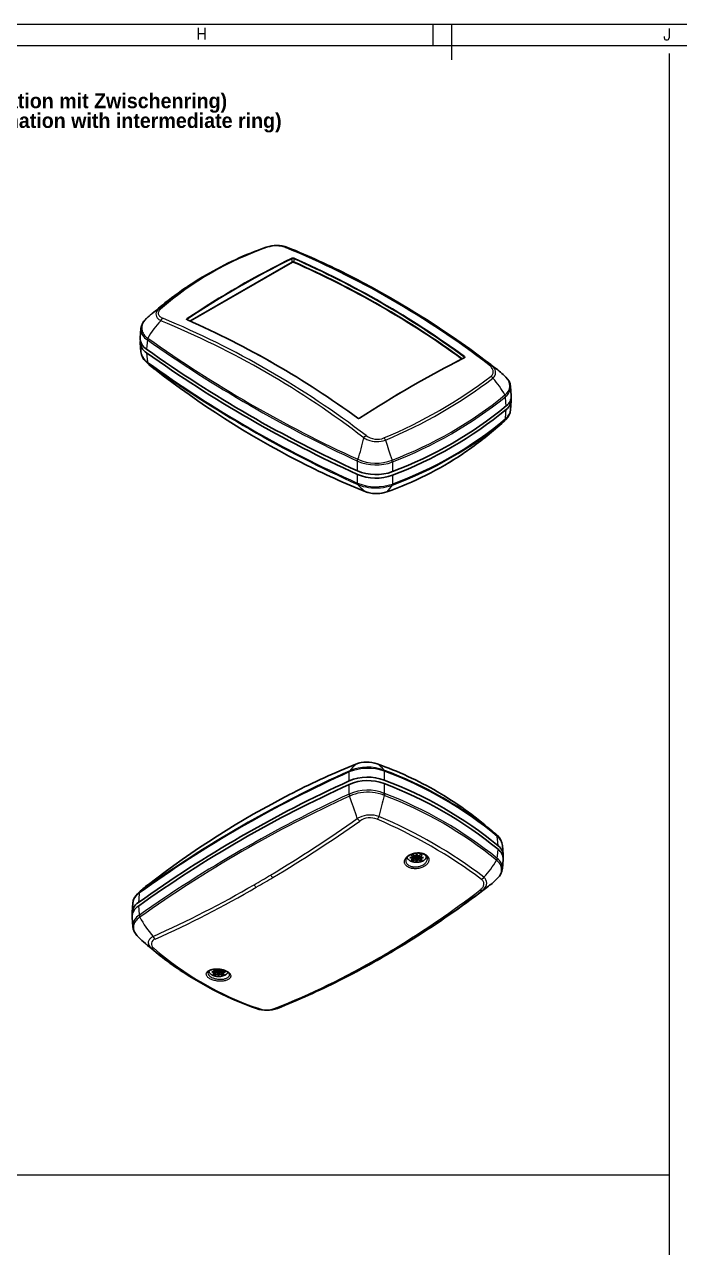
# Model space of a CAD drawing. Header units: millimetres. Extents: x 0 to 1188, y 0 to 841.
# Drawn here: x 717.2 to 857.6, y 578.4 to 840.6 of the extents above; entities that cross this region are included whole.
import ezdxf

# ---------------------------------------------------------------- set-up
doc = ezdxf.new("R2010")
doc.units = ezdxf.units.MM
doc.linetypes.add('SLD-Durchgehend', pattern=[0])
doc.styles.add('SLDTEXTSTYLE0', font='arialbd.ttf', dxfattribs={"width": 0.948})
doc.styles.add('SLDTEXTSTYLE2', font='simplex_.ttf', dxfattribs={"width": 0.95})

# ---------------------------------------------------------------- blocks, each defined once
blk = doc.blocks.new('SW_NOTE_16')
at = {"color": 0, "char_height": 3.175, "attachment_point": 1, "style": 'SLDTEXTSTYLE0'}
for s, insert in [('Unter- und Oberteil (nur in Kombination mit Zwischenring)', (0, 4.09)), ('bottom and top part (only in kombination with intermediate ring)', (0, -0.14))]:
    blk.add_mtext(s, dxfattribs=dict(at, insert=insert))

msp = doc.modelspace()

# ---------------------------------------------------------------- linework, layer by layer
at = {"color": 7, "linetype": 'SLD-Durchgehend', "lineweight": 0}
for p, q in [((1188.499, 840.6), (0.399, 840.6)), ((804.799, 836), (804.799, 840.6)), ((808.799, 833), (808.799, 840.6)), ((1183.799, 836), (24.799, 836)), ((752.682, 777.043), (774.602, 789.697)), ((774.681, 789.581), (752.842, 776.974)), ((752.175, 777.424), (752.201, 777.252)), ((743.575, 768.252), (743.605, 768.23)), ((811.369, 769.103), (811.41, 769.315)), ((820.25, 756.025), (820.298, 756.067)), ((788.544, 742.288), (788.583, 742.271)), ((796.082, 742.088), (796.153, 742.114)), ((794.926, 740.437), (794.861, 740.42)), ((788.192, 682.016), (788.269, 682.038)), ((792.813, 682.086), (792.775, 682.093)), ((786.794, 675.613), (786.832, 675.631)), ((794.332, 675.778), (794.402, 675.749)), ((818.441, 666.812), (817.898, 667.313)), ((818.499, 661.838), (818.547, 661.799)), ((741.825, 649.648), (741.854, 649.669))]:
    msp.add_line(p, q, dxfattribs=at)
for p, q in [((855.371, 834.346), (855.371, 4.785)), ((27.799, 594), (855.371, 594))]:
    msp.add_line(p, q)
at = {"color": 7, "linetype": 'SLD-Durchgehend', "lineweight": 30}
for p, q in [((743.936, 778.076), (743.952, 778.09)), ((742.198, 775.394), (742.041, 773.421)), ((742.041, 772.335), (742.195, 770.407)), ((745.143, 766.681), (745.151, 766.674)), ((818.045, 767.015), (818.099, 766.975)), ((820.378, 765.012), (820.375, 765.015)), ((821.547, 761.037), (821.39, 763)), ((821.393, 758.014), (821.547, 759.95)), ((820.43, 756.004), (820.427, 756.001)), ((819.075, 754.709), (819.103, 754.734)), ((817.898, 667.313), (817.882, 667.328)), ((819.796, 662.655), (819.639, 664.628)), ((800.408, 661.661), (800.408, 661.347)), ((800.687, 662.495), (800.668, 662.042)), ((800.697, 662.487), (800.668, 661.77)), ((800.927, 662.313), (800.684, 662.173)), ((801.028, 662.264), (801.021, 661.566)), ((801.256, 661.882), (801.052, 662.323)), ((801.461, 662.323), (801.256, 661.882)), ((801.256, 661.882), (801.256, 661.194)), ((801.485, 662.264), (801.492, 661.566)), ((801.828, 662.173), (801.586, 662.313)), ((801.816, 662.487), (801.845, 661.77)), ((801.826, 662.495), (801.845, 662.042)), ((802.105, 661.661), (802.105, 661.347)), ((803.317, 662.129), (803.34, 662.34)), ((819.642, 659.643), (819.796, 661.569)), ((743.792, 656.249), (743.742, 656.212)), ((818.615, 657.584), (818.618, 657.587)), ((741.459, 654.246), (741.463, 654.25)), ((740.447, 652.234), (740.29, 650.271)), ((740.29, 649.184), (740.444, 647.246)), ((741.357, 645.289), (741.406, 645.237)), ((742.756, 643.95), (742.729, 643.974)), ((756.525, 637.314), (756.525, 637.312)), ((756.764, 637.686), (756.769, 637.637)), ((757.633, 638.036), (757.652, 638.046)), ((757.982, 637.169), (757.982, 636.855)), ((758.26, 638.003), (758.241, 637.55)), ((758.271, 637.995), (758.241, 637.278)), ((758.5, 637.82), (758.258, 637.681)), ((758.602, 637.772), (758.594, 637.074)), ((758.83, 637.39), (758.625, 637.831)), ((759.035, 637.831), (758.83, 637.39)), ((758.83, 637.39), (758.83, 636.702)), ((759.058, 637.772), (759.066, 637.074)), ((759.402, 637.681), (759.16, 637.82)), ((759.389, 637.995), (759.419, 637.278)), ((759.4, 638.003), (759.419, 637.55)), ((759.679, 637.169), (759.679, 636.855))]:
    msp.add_line(p, q, dxfattribs=at)
at = {"color": 7, "linetype": 'SLD-Durchgehend', "lineweight": 0, "flags": 128}
for points in [[(769.327, 792.825), (769.164, 792.881), (769.059, 792.86)], [(773.154, 792.787), (773.414, 792.847), (773.575, 792.801)], [(774.602, 789.697), (774.591, 790.04), (774.581, 790.359)], [(774.935, 790.372), (774.946, 790.013), (774.955, 789.716)], [(746.394, 779.584), (746.266, 779.459), (746.156, 779.33), (746.066, 779.199), (745.996, 779.068), (745.948, 778.937), (745.919, 778.806), (745.912, 778.677), (745.924, 778.551), (745.955, 778.432), (746.005, 778.316), (746.072, 778.205), (746.155, 778.1), (746.264, 777.992), (746.391, 777.891), (746.534, 777.797), (746.692, 777.712), (746.894, 777.621)], [(746.394, 779.584), (746.164, 779.601), (745.969, 779.542)], [(746.47, 777.09), (746.656, 777.396), (746.894, 777.621)], [(752.092, 777.268), (752.044, 777.295), (752.017, 777.32), (751.999, 777.349), (751.991, 777.38), (751.992, 777.412), (752.003, 777.445), (752.024, 777.477), (752.054, 777.508), (752.091, 777.537)], [(743.577, 772.98), (743.477, 771.738), (743.416, 770.978)], [(743.682, 773.351), (743.608, 773.163), (743.577, 772.98)], [(743.416, 770.227), (743.478, 769.465), (743.575, 768.252)], [(743.605, 768.23), (743.64, 768.055), (743.725, 767.92)], [(811.493, 769.428), (811.541, 769.386), (811.568, 769.351), (811.586, 769.315), (811.594, 769.278), (811.593, 769.243), (811.582, 769.209), (811.561, 769.177), (811.531, 769.149), (811.494, 769.126)], [(743.725, 767.92), (743.725, 767.92), (743.691, 767.945)], [(817.196, 765.192), (817.323, 765.304), (817.433, 765.425), (817.523, 765.555), (817.592, 765.69), (817.641, 765.832), (817.67, 765.979), (817.678, 766.13), (817.665, 766.282), (817.634, 766.432), (817.585, 766.583), (817.518, 766.733), (817.434, 766.881), (817.325, 767.039), (817.199, 767.194), (817.056, 767.344), (816.898, 767.489), (816.696, 767.652)], [(816.698, 767.65), (816.936, 767.723), (817.121, 767.683)], [(817.12, 767.684), (817.663, 767.3), (818.045, 767.015)], [(817.621, 764.797), (817.426, 765.021), (817.196, 765.192)], [(820.298, 760.809), (820.265, 760.993), (820.184, 761.179)], [(820.461, 758.82), (820.399, 759.576), (820.298, 760.808)], [(820.298, 756.067), (820.399, 757.303), (820.461, 758.068)], [(819.103, 754.734), (819.507, 755.093), (820.131, 755.718)], [(820.25, 756.025), (820.215, 755.854), (820.131, 755.718)], [(820.185, 755.765), (820.131, 755.718), (820.131, 755.718)], [(820.427, 756.001), (820.373, 755.943), (820.185, 755.765)], [(789.942, 751.993), (790.173, 752.273), (790.431, 752.487)], [(794.563, 751.489), (794.421, 751.743), (794.258, 751.953)], [(794.563, 751.489), (794.914, 750.431), (795.26, 749.399), (795.624, 748.315), (795.991, 747.215)], [(788.583, 746.999), (788.609, 747.185), (788.669, 747.38)], [(788.578, 744.907), (788.58, 745.701), (788.583, 746.999)], [(796.069, 746.824), (796.046, 747.014), (795.991, 747.215)], [(796.082, 746.829), (796.075, 745.534), (796.071, 744.739)], [(788.544, 742.288), (788.574, 742.116), (788.643, 741.99)], [(788.583, 742.271), (788.58, 743.428), (788.578, 744.155)], [(788.687, 741.97), (788.643, 741.99), (788.643, 741.99)], [(796.153, 742.114), (796.127, 741.949), (796.069, 741.827)], [(796.071, 743.988), (796.075, 743.261), (796.082, 742.088)], [(796.069, 741.827), (796.069, 741.827), (795.989, 741.797)], [(786.828, 678.45), (786.83, 679.174), (786.832, 680.357)], [(786.832, 680.357), (786.858, 680.507), (786.918, 680.617)], [(794.319, 680.525), (794.295, 680.675), (794.24, 680.783)], [(794.332, 680.519), (794.324, 679.341), (794.32, 678.618)], [(786.832, 675.631), (786.83, 676.901), (786.828, 677.699)], [(794.32, 677.866), (794.325, 677.067), (794.332, 675.778)], [(786.794, 675.613), (786.823, 675.4), (786.893, 675.176)], [(786.936, 675.196), (786.893, 675.176), (786.893, 675.176)], [(794.318, 675.325), (794.318, 675.325), (794.239, 675.357)], [(794.402, 675.749), (794.377, 675.543), (794.318, 675.325)], [(789.079, 669.844), (788.801, 670.08), (788.551, 670.388)], [(793.176, 670.814), (792.997, 670.491), (792.79, 670.228)], [(818.547, 666.54), (818.514, 666.697), (818.434, 666.818)], [(818.71, 664.537), (818.648, 665.299), (818.547, 666.54)], [(818.547, 661.799), (818.648, 663.026), (818.71, 663.786)], [(803.126, 662.696), (803.275, 662.602), (803.409, 662.498), (803.529, 662.387), (803.633, 662.269), (803.719, 662.145), (803.79, 662.014), (803.842, 661.879), (803.877, 661.741), (803.893, 661.599), (803.891, 661.455), (803.871, 661.311), (803.833, 661.167), (803.776, 661.023), (803.701, 660.882), (803.609, 660.743), (803.502, 660.609), (803.377, 660.48), (803.236, 660.357), (803.082, 660.24), (802.915, 660.132), (802.736, 660.032), (802.545, 659.941), (802.345, 659.861), (802.138, 659.791), (801.925, 659.733), (801.706, 659.686), (801.484, 659.651), (801.261, 659.628), (801.04, 659.618), (800.819, 659.62), (800.601, 659.635), (800.389, 659.662), (800.184, 659.7), (799.987, 659.751), (799.798, 659.813), (799.621, 659.885), (799.484, 659.952), (799.355, 660.026), (799.236, 660.107), (799.105, 660.212), (798.988, 660.325), (798.888, 660.446), (798.804, 660.572), (798.739, 660.703), (798.69, 660.84), (798.66, 660.98), (798.648, 661.122), (798.655, 661.265), (798.68, 661.41), (798.723, 661.555), (798.783, 661.697), (798.862, 661.838), (798.959, 661.975), (799.071, 662.109), (799.199, 662.236), (799.343, 662.358), (799.501, 662.472), (799.671, 662.579), (799.853, 662.676), (800.045, 662.764), (800.247, 662.843), (800.457, 662.91), (800.672, 662.966), (800.89, 663.009), (801.113, 663.041), (801.336, 663.061), (801.559, 663.068), (801.778, 663.063), (801.994, 663.045), (802.205, 663.015), (802.409, 662.974), (802.603, 662.92), (802.789, 662.856), (802.964, 662.781), (803.126, 662.696)], [(798.927, 661.422), (798.923, 661.339), (798.934, 661.212), (798.961, 661.086), (799.003, 660.964), (799.061, 660.846), (799.135, 660.733), (799.224, 660.626), (799.327, 660.525), (799.443, 660.432), (799.605, 660.327), (799.784, 660.235), (799.941, 660.172), (800.108, 660.118), (800.283, 660.074), (800.464, 660.041), (800.652, 660.018), (800.845, 660.007), (801.04, 660.006), (801.236, 660.017), (801.434, 660.039), (801.63, 660.073), (801.824, 660.116), (802.012, 660.171), (802.195, 660.235), (802.372, 660.309), (802.541, 660.392), (802.699, 660.483), (802.847, 660.582), (802.983, 660.687), (803.107, 660.799), (803.217, 660.917), (803.313, 661.037), (803.394, 661.162), (803.459, 661.29), (803.51, 661.419), (803.543, 661.549), (803.561, 661.679), (803.563, 661.808), (803.561, 661.82)], [(818.499, 661.838), (818.464, 661.638), (818.381, 661.434)], [(818.435, 661.389), (818.381, 661.434), (818.381, 661.434)], [(814.811, 654.99), (814.982, 655.129), (815.139, 655.275), (815.278, 655.426), (815.397, 655.582), (815.405, 655.593), (815.494, 655.739), (815.566, 655.887), (815.62, 656.037), (815.654, 656.186), (815.669, 656.344), (815.66, 656.501), (815.63, 656.654), (815.577, 656.802), (815.501, 656.943), (815.404, 657.078), (815.287, 657.205), (815.151, 657.321)], [(815.68, 657.826), (815.44, 657.538), (815.151, 657.321)], [(741.827, 654.376), (741.727, 653.137), (741.666, 652.379)], [(741.932, 654.647), (741.857, 654.529), (741.827, 654.376)], [(815.293, 654.95), (815.078, 654.911), (814.811, 654.99)], [(741.666, 651.628), (741.727, 650.863), (741.825, 649.648)], [(741.854, 649.669), (741.889, 649.459), (741.974, 649.245)], [(741.974, 649.245), (741.974, 649.245), (741.941, 649.22)], [(744.416, 642.655), (744.416, 642.655), (744.256, 642.812), (744.119, 642.974), (744.006, 643.141), (743.918, 643.309), (743.855, 643.479), (743.819, 643.65), (743.809, 643.82), (743.825, 643.987), (743.864, 644.139), (743.926, 644.288), (744.009, 644.433), (744.112, 644.571), (744.221, 644.688), (744.344, 644.8), (744.482, 644.906), (744.634, 645.008), (744.797, 645.103), (744.797, 645.103)], [(745.275, 644.54), (745.01, 644.779), (744.797, 645.103)], [(744.945, 642.596), (744.656, 642.573), (744.416, 642.654)], [(756.96, 636.044), (756.812, 636.136), (756.677, 636.234), (756.558, 636.335), (756.454, 636.44), (756.367, 636.547), (756.297, 636.656), (756.244, 636.767), (756.21, 636.878), (756.193, 636.989), (756.195, 637.099), (756.215, 637.207), (756.254, 637.312), (756.311, 637.415), (756.385, 637.513), (756.477, 637.607), (756.585, 637.695), (756.71, 637.778), (756.85, 637.853), (757.004, 637.922), (757.171, 637.983), (757.35, 638.035), (757.541, 638.079), (757.741, 638.114), (757.948, 638.14), (758.161, 638.156), (758.38, 638.163), (758.602, 638.16), (758.825, 638.147), (759.047, 638.125), (759.268, 638.094), (759.485, 638.054), (759.698, 638.004), (759.902, 637.947), (760.1, 637.882), (760.288, 637.809), (760.466, 637.73), (760.603, 637.66), (760.731, 637.586), (760.851, 637.508), (760.982, 637.41), (761.098, 637.307), (761.199, 637.201), (761.282, 637.093), (761.348, 636.983), (761.396, 636.872), (761.426, 636.761), (761.438, 636.65), (761.432, 636.541), (761.407, 636.433), (761.364, 636.328), (761.303, 636.227), (761.224, 636.129), (761.128, 636.037), (761.015, 635.95), (760.887, 635.869), (760.744, 635.795), (760.586, 635.728), (760.415, 635.669), (760.234, 635.619), (760.041, 635.577), (759.839, 635.545), (759.629, 635.521), (759.415, 635.507), (759.196, 635.503), (758.974, 635.509), (758.75, 635.524), (758.528, 635.548), (758.309, 635.581), (758.092, 635.624), (757.881, 635.675), (757.677, 635.735), (757.483, 635.802), (757.297, 635.876), (757.122, 635.957), (756.96, 636.044)], [(757.202, 636.414), (757.345, 636.337), (757.498, 636.265), (757.661, 636.199), (757.831, 636.14), (757.836, 636.138), (758.016, 636.085), (758.203, 636.038), (758.394, 635.999), (758.587, 635.968), (758.784, 635.944), (758.982, 635.929), (759.178, 635.922), (759.371, 635.923), (759.561, 635.933), (759.747, 635.951), (759.925, 635.977), (760.096, 636.011), (760.256, 636.053), (760.407, 636.103), (760.547, 636.159), (760.675, 636.222), (760.788, 636.29), (760.887, 636.364), (760.973, 636.444), (761.043, 636.528), (761.097, 636.615), (761.135, 636.705), (761.157, 636.799), (761.163, 636.894), (761.161, 636.915)], [(767.282, 629.699), (767.074, 629.629), (766.961, 629.658)], [(771.449, 629.676), (771.249, 629.63), (770.973, 629.703)]]:
    msp.add_lwpolyline(points, dxfattribs=at)
at = {"color": 7, "linetype": 'SLD-Durchgehend', "lineweight": 30, "flags": 128}
for points in [[(754.676, 786.024), (755.592, 786.581), (756.075, 786.863)], [(787.085, 786.655), (787.794, 786.293), (788.825, 785.756)], [(787.792, 786.294), (787.725, 786.329), (787.72, 786.332)], [(752.145, 777.277), (752.145, 777.277), (752.127, 777.286), (752.115, 777.295), (752.108, 777.301), (752.104, 777.306), (752.104, 777.307), (752.104, 777.308)], [(811.161, 748.567), (811.534, 748.819), (811.651, 748.9)], [(775.906, 747.028), (776.859, 746.541), (776.879, 746.531)], [(774.779, 675.903), (774.504, 675.764), (774.194, 675.604)], [(806.454, 675.687), (806.244, 675.815), (805.706, 676.13)], [(798.926, 661.423), (798.926, 661.433), (798.934, 661.503), (798.949, 661.575), (798.969, 661.646), (798.995, 661.717), (799.027, 661.788), (799.064, 661.858), (799.107, 661.928), (799.155, 661.996), (799.208, 662.064), (799.267, 662.131), (799.331, 662.196), (799.4, 662.261), (799.474, 662.324), (799.553, 662.385), (799.635, 662.444), (799.721, 662.499), (799.81, 662.552), (799.905, 662.603), (800.004, 662.652), (800.107, 662.699), (800.214, 662.743), (800.324, 662.784), (800.437, 662.821), (800.552, 662.856), (800.669, 662.886), (800.787, 662.913), (800.906, 662.936), (801.025, 662.955), (801.144, 662.971), (801.261, 662.982), (801.379, 662.989), (801.498, 662.992), (801.617, 662.992), (801.735, 662.988), (801.852, 662.98), (801.967, 662.968), (802.079, 662.952), (802.189, 662.933), (802.296, 662.91), (802.4, 662.884), (802.501, 662.854), (802.599, 662.821), (802.693, 662.785), (802.783, 662.745), (802.869, 662.703), (802.946, 662.661)], [(799.205, 662.064), (799.213, 662.03), (799.234, 661.962), (799.262, 661.894), (799.296, 661.828), (799.337, 661.763), (799.385, 661.699), (799.439, 661.637), (799.499, 661.577), (799.565, 661.519), (799.637, 661.464), (799.714, 661.41), (799.796, 661.36), (799.884, 661.312), (799.976, 661.268), (800.072, 661.226), (800.172, 661.188), (800.276, 661.154), (800.384, 661.123), (800.494, 661.095), (800.607, 661.071), (800.722, 661.051), (800.839, 661.035), (800.957, 661.023), (801.076, 661.015), (801.196, 661.011), (801.317, 661.011), (801.436, 661.015), (801.556, 661.023), (801.674, 661.035), (801.791, 661.051), (801.906, 661.071), (802.019, 661.095), (802.129, 661.123), (802.237, 661.154), (802.341, 661.188), (802.441, 661.226), (802.537, 661.268), (802.629, 661.312), (802.717, 661.36), (802.799, 661.41), (802.876, 661.464), (802.948, 661.519), (803.014, 661.577), (803.074, 661.637), (803.128, 661.699), (803.176, 661.763), (803.217, 661.828), (803.251, 661.894), (803.279, 661.962), (803.3, 662.03), (803.314, 662.099), (803.321, 662.168), (803.321, 662.238), (803.314, 662.307), (803.3, 662.376), (803.295, 662.393)], [(750.616, 637.838), (750.294, 638.055), (749.799, 638.401)], [(756.524, 637.312), (756.524, 637.324), (756.531, 637.366), (756.543, 637.406), (756.559, 637.445), (756.582, 637.488), (756.611, 637.531), (756.644, 637.573), (756.683, 637.615), (756.727, 637.656), (756.777, 637.697), (756.832, 637.737), (756.892, 637.776), (756.957, 637.813), (757.027, 637.849), (757.101, 637.883), (757.18, 637.915), (757.261, 637.944), (757.349, 637.972), (757.443, 637.999), (757.541, 638.023), (757.642, 638.045), (757.747, 638.064), (757.855, 638.081), (757.966, 638.094), (758.078, 638.105), (758.193, 638.113), (758.31, 638.118), (758.429, 638.12), (758.549, 638.119), (758.67, 638.115), (758.791, 638.108), (758.913, 638.098), (759.032, 638.085), (759.151, 638.07), (759.27, 638.051), (759.388, 638.029), (759.505, 638.005), (759.62, 637.978), (759.734, 637.948), (759.845, 637.916), (759.953, 637.881), (760.058, 637.844), (760.159, 637.806), (760.256, 637.765), (760.349, 637.723), (760.437, 637.679), (760.52, 637.634), (760.598, 637.589), (760.671, 637.542), (760.74, 637.494), (760.804, 637.446), (760.862, 637.397), (760.916, 637.347), (760.964, 637.298), (761.007, 637.249), (761.045, 637.2), (761.077, 637.153), (761.103, 637.106), (761.125, 637.062), (761.141, 637.018), (761.153, 636.976), (761.16, 636.935), (761.162, 636.915)], [(756.765, 637.69), (756.766, 637.676), (756.773, 637.607), (756.787, 637.538), (756.808, 637.47), (756.835, 637.402), (756.87, 637.336), (756.911, 637.271), (756.959, 637.207), (757.012, 637.145), (757.072, 637.085), (757.138, 637.027), (757.21, 636.971), (757.287, 636.918), (757.37, 636.868), (757.457, 636.82), (757.549, 636.776), (757.646, 636.734), (757.746, 636.696), (757.85, 636.661), (757.957, 636.63), (758.068, 636.603), (758.181, 636.579), (758.296, 636.559), (758.412, 636.543), (758.531, 636.531), (758.65, 636.523), (758.77, 636.519), (758.89, 636.519), (759.01, 636.523), (759.129, 636.531), (759.248, 636.543), (759.365, 636.559), (759.48, 636.579), (759.592, 636.603), (759.703, 636.63), (759.81, 636.661), (759.914, 636.696), (760.014, 636.734), (760.111, 636.776), (760.203, 636.82), (760.29, 636.868), (760.373, 636.918), (760.45, 636.971), (760.522, 637.027), (760.588, 637.085), (760.648, 637.145), (760.702, 637.207), (760.749, 637.271), (760.79, 637.336), (760.825, 637.402), (760.834, 637.423)], [(786.553, 636.592), (785.102, 635.85), (784.676, 635.638)]]:
    msp.add_lwpolyline(points, dxfattribs=at)
at = {"color": 7, "linetype": 'SLD-Durchgehend', "lineweight": 0}
for centre, radius, start, end in [((791.666, 727.653), 68.894, 108.92119, 131.08133), ((771.187, 787.334), 5.797, 70.15733, 108.71937), ((700.248, 616.212), 191.035, 52.4421, 67.56472), ((860.536, 615.573), 194.918, 116.19077, 123.80469), ((860.226, 616.13), 194.141, 116.17719, 123.81828), ((774.774, 789.879), 0.656, 69.6457, 114.00564), ((774.439, 790.353), 0.143, 2.55933, 61.35228), ((774.774, 789.936), 0.465, 69.71999, 114.43096), ((774.8, 789.293), 0.451, 69.99521, 116.17905), ((774.752, 789.714), 0.151, 186.50519, 241.88033), ((774.804, 789.355), 0.257, 70.00481, 118.69224), ((774.815, 789.713), 0.14, 303.61779, 1.16771), ((697.193, 613.076), 192.865, 53.8762, 66.24217), ((775.072, 790.375), 0.138, 120.6453, 181.50912), ((696.829, 612.954), 193.849, 53.76624, 66.23914), ((696.922, 612.595), 193.548, 53.87491, 66.2236), ((696.579, 612.507), 194.498, 53.78436, 66.22102), ((786.319, 734.434), 60.521, 121.52335, 131.81487), ((692.54, 603.815), 205.848, 52.75519, 62.11168), ((752.326, 768.582), 12.67, 120.1155, 131.37183), ((746.694, 778.482), 1.284, 124.39373, 229.63665), ((744.841, 775.542), 2.479, 131.27475, 242.11966), ((758.344, 765.327), 16.714, 135.27289, 151.30998), ((747.939, 779.898), 3.169, 229.06886, 242.39553), ((674.29, 601.86), 189.513, 52.39171, 67.61368), ((671.112, 596.079), 196.725, 52.6612, 67.34272), ((752.017, 777.394), 0.161, 10.57863, 62.47921), ((752.127, 777.224), 0.0563, 70.56231, 128.09569), ((673.952, 599.772), 193.935, 53.76624, 66.23914), ((752.224, 777.314), 0.12, 114.09862, 183.1476), ((744.93, 775.353), 2.731, 179.14976, 240.29778), ((910.819, 1010.712), 290.665, 234.87404, 245.13133), ((901.807, 995.312), 272.526, 234.53396, 245.47142), ((745.255, 770.844), 3.089, 188.12459, 237.05178), ((745.962, 771.047), 3.845, 224.45919, 233.79416), ((744.035, 768.25), 0.46, 179.67608, 221.59435), ((892.341, 973.987), 253.886, 234.13791, 245.86865), ((924.32, 547.801), 248.424, 117.01148, 122.9838), ((811.58, 769.276), 0.175, 119.80802, 167.11711), ((811.352, 769.199), 0.13, 352.32693, 63.51638), ((811.455, 769.083), 0.0575, 48.2825, 111.29469), ((894.061, 976.473), 257.091, 234.21388, 245.79249), ((752.166, 776.147), 11.787, 224.26472, 233.42861), ((814.823, 764.655), 3.802, 40.18391, 52.84179), ((816.621, 766.001), 1.565, 309.65972, 45.00745), ((752.605, 850.61), 107.09, 292.88964, 307.09592), ((754.63, 847.308), 103.806, 292.62296, 307.35891), ((800.053, 749.559), 23.254, 29.99905, 40.93709), ((818.806, 763.171), 2.421, 304.91856, 49.50993), ((818.788, 762.927), 2.6, 305.73214, 1.62326), ((765.597, 827.813), 86.139, 290.66985, 309.3247), ((764.157, 830.095), 89.176, 290.97785, 309.01711), ((818.454, 758.383), 2.96, 308.53168, 352.85495), ((788.617, 756.164), 0.0506, 65.38174, 131.68734), ((788.844, 756.588), 0.466, 235.95596, 300.18772), ((789.04, 756.146), 0.0542, 46.03731, 112.72456), ((766.853, 820.222), 83.662, 290.4387, 309.55534), ((767.194, 820.106), 83.194, 290.37055, 309.62339), ((819.838, 756.067), 0.46, 319.01921, 0.06979), ((792.825, 755.659), 3.974, 232.95999, 291.14274), ((758.765, 758.085), 31.762, 340.30356, 348.94504), ((793.085, 757.178), 6.063, 238.72917, 247.81721), ((792.777, 756.408), 5.233, 247.75554, 289.95428), ((792.529, 756.102), 9.538, 246.12822, 291.28327), ((770.818, 808.852), 72.538, 289.4114, 303.79038), ((857.638, 907.076), 179.713, 243.29634, 247.99434), ((792.537, 755.936), 9.772, 246.135, 291.19214), ((792.578, 752.252), 10.751, 248.18536, 289.02418), ((789.076, 742.273), 0.493, 180.22581, 217.87706), ((795.053, 747.256), 8.296, 219.40407, 235.0664), ((795.557, 742.096), 0.526, 325.34763, 359.12444), ((792.007, 749.772), 8.479, 246.94361, 263.01331), ((792.263, 745.286), 5.214, 247.91332, 253.30469), ((792.616, 746.957), 6.918, 254.48192, 289.49502), ((792.549, 752.182), 10.94, 261.73576, 288.33031), ((789.572, 746.005), 7.724, 313.86746, 327.25792), ((849.987, 528.641), 165.355, 111.94465, 117.05364), ((803.137, 667.155), 21.078, 135.17468, 140.30574), ((790.273, 676.881), 5.54, 102.80139, 112.1141), ((790.574, 675.43), 7.022, 71.40682, 102.57114), ((767.49, 610.334), 76.089, 59.85078, 70.56265), ((789.501, 677.023), 6.05, 38.42298, 56.80659), ((890.99, 447.961), 254.67, 114.14141, 125.85321), ((892.655, 445.506), 257.793, 114.21502, 125.7796), ((790.792, 670.762), 10.38, 70.13882, 112.42433), ((790.796, 671.124), 10.254, 70.37316, 112.21729), ((764.929, 602.06), 84.002, 50.43595, 69.56965), ((765.224, 602.135), 83.615, 50.37778, 69.62789), ((790.753, 667.014), 9.466, 67.78525, 114.46533), ((908.799, 412.385), 290.128, 114.86762, 125.12896), ((898.766, 429.519), 269.932, 114.48466, 125.51082), ((788.229, 675.735), 1.401, 184.25952, 202.62196), ((690.684, 639.143), 102.735, 17.70588, 20.5322), ((790.773, 666.952), 9.093, 99.79534, 114.95431), ((790.735, 666.637), 9.398, 68.1098, 99.24157), ((890.269, 648.59), 99.607, 164.43009, 167.10726), ((792.758, 675.905), 1.579, 339.66677, 355.37526), ((764.009, 595.035), 85.821, 50.68716, 69.31865), ((762.361, 592.42), 89.277, 51.03778, 68.96755), ((620.742, 907.3), 290.322, 300.93322, 305.31013), ((626.757, 899.179), 280.968, 300.7629, 305.29107), ((791.807, 664.822), 6.448, 115.65661, 120.31301), ((791.314, 665.636), 5.502, 70.24683, 114.70619), ((791.287, 666.624), 3.904, 67.35929, 124.41887), ((749.699, 569.747), 109.33, 53.22625, 66.78798), ((752.423, 574.214), 104.845, 52.89137, 67.12669), ((819.319, 667.581), 1.167, 221.21306, 233.87342), ((816.816, 664.286), 2.842, 6.90376, 52.24984), ((800.382, 672.091), 20.917, 316.99884, 329.37061), ((817.572, 661.847), 0.977, 332.04996, 357.19539), ((817.15, 659.448), 2.327, 337.20084, 56.49809), ((817.12, 659.721), 2.521, 358.20398, 55.50728), ((633.518, 885.96), 265.45, 300.04709, 300.93574), ((771.477, 659.173), 1.748, 211.0614, 234.76322), ((816.093, 660.089), 3.555, 315.26594, 334.28114), ((753.808, 642.741), 16.816, 126.76851, 134.92971), ((654.011, 849.05), 223.241, 293.99607, 300.23739), ((654.702, 847.443), 222.201, 294.05524, 300.33218), ((767.891, 657.047), 1.697, 210.65562, 234.92447), ((619.037, 911.441), 295.454, 300.03407, 300.83295), ((806.487, 669.301), 16.837, 301.54283, 307.09966), ((814.594, 656.556), 1.671, 309.17431, 49.48078), ((743.401, 651.851), 2.976, 121.94702, 172.59483), ((743.882, 651.868), 3.395, 125.06575, 135.44918), ((684.083, 826.547), 215.688, 301.47673, 307.30751), ((685.872, 824.649), 213.418, 301.43912, 307.33105), ((812.968, 657.98), 3.819, 307.55788, 314.60052), ((743.152, 647.29), 2.705, 119.37981, 180.9551), ((742.787, 647.05), 2.193, 141.25291, 203.38599), ((738.755, 650.68), 3.238, 315.79003, 320.39947), ((744.375, 645.741), 4.246, 124.97694, 137.38547), ((742.881, 649.705), 1.058, 183.10172, 207.24752), ((761.637, 659.613), 22.229, 207.80462, 220.75077), ((747.574, 649.329), 7.495, 204.8538, 206.9467), ((743.853, 647.582), 3.388, 209.12639, 223.73983), ((753.122, 655.527), 15.54, 228.16031, 235.92844), ((782.971, 685.918), 57.951, 228.29404, 235.08104), ((745.521, 643.498), 1.07, 103.27026, 237.47179), ((789.413, 693.821), 67.833, 229.03934, 250.95862), ((703.543, 795.938), 179.423, 299.96836, 301.28097), ((703.399, 796.979), 180.67, 299.97016, 301.27371), ((796.985, 643.08), 0.558, 239.97786, 291.56691), ((704.296, 794.931), 178.175, 291.97621, 299.92008), ((712.354, 780.943), 162.304, 297.20405, 300.05967), ((793.447, 640.986), 0.557, 239.99112, 291.59277), ((757.609, 637.424), 1.089, 185.92264, 248.08625), ((769.122, 634.932), 5.548, 250.62635, 289.49049)]:
    msp.add_arc(centre, radius, start, end, dxfattribs=at)
at = {"color": 7, "linetype": 'SLD-Durchgehend', "lineweight": 30}
for centre, radius, start, end in [((794.725, 720.299), 76.974, 109.47922, 120.13848), ((771.244, 786.473), 6.758, 69.8312, 108.87101), ((711.304, 638.357), 166.539, 62.9343, 68.04143), ((797.056, 717.512), 80.56, 121.18795, 131.23822), ((695.387, 607.899), 200.906, 52.37221, 62.61539), ((745.358, 775.066), 3.177, 133.06626, 174.08585), ((755.189, 765.158), 17.133, 130.9895, 134.37618), ((673.795, 599.414), 194.355, 53.77977, 66.22601), ((744.838, 773.385), 2.795, 179.25408, 239.4239), ((744.765, 772.579), 2.711, 173.64561, 240.17149), ((900.721, 991.316), 270.728, 234.476, 245.52937), ((745.476, 770.76), 3.3, 186.12808, 226.77761), ((756.151, 781.293), 18.297, 225.01309, 233.03843), ((900.721, 990.565), 270.728, 234.476, 245.52937), ((925.23, 546.14), 250.353, 117.03525, 122.96134), ((811.409, 769.208), 0.0757, 289.07753, 339.22028), ((868.652, 926.098), 201.665, 232.23624, 242.619), ((804.162, 748.49), 23.151, 45.53555, 53.14766), ((818.193, 762.655), 3.215, 6.1771, 47.2484), ((818.894, 760.958), 2.65, 306.22527, 1.70026), ((818.96, 760.164), 2.578, 305.59953, 7.32188), ((765.778, 825.379), 86.142, 290.58911, 309.40551), ((765.778, 824.628), 86.142, 290.58911, 309.40551), ((818.093, 758.355), 3.317, 314.74554, 354.10251), ((788.84, 756.511), 0.362, 236.1404, 299.74557), ((805.868, 769.825), 20.079, 311.15832, 316.49687), ((765.376, 815.757), 81.31, 304.68898, 311.33571), ((770.618, 809.193), 72.935, 289.41819, 303.769), ((857.391, 906.43), 179.024, 243.30165, 248.00862), ((792.533, 754.18), 10.081, 246.90216, 290.53937), ((792.533, 753.429), 10.081, 246.90216, 290.53937), ((792.643, 746.698), 6.673, 249.92398, 289.45488), ((850.746, 527.12), 167.056, 111.96545, 117.04664), ((790.591, 675.708), 6.758, 71.13122, 110.14125), ((767.293, 609.916), 76.552, 59.88374, 70.55501), ((790.783, 669.177), 10.081, 69.46063, 113.09784), ((898.971, 432.041), 270.728, 114.47063, 125.524), ((898.971, 431.289), 270.728, 114.47063, 125.524), ((790.783, 668.426), 10.081, 69.46063, 113.09784), ((764.027, 597.978), 86.142, 50.59449, 69.41089), ((764.027, 597.227), 86.142, 50.59449, 69.41089), ((865.852, 498.069), 199.801, 117.30639, 127.65558), ((764.599, 606.482), 80.879, 48.79135, 58.83471), ((806.63, 654.379), 17.156, 45.61152, 49.01042), ((816.468, 664.297), 3.188, 5.94738, 47.28544), ((817.21, 662.441), 2.578, 352.67812, 54.40047), ((817.144, 661.648), 2.65, 358.30252, 53.77458), ((800.19, 668.111), 6.087, 266.30914, 274.50211), ((802.215, 668.376), 6.785, 249.13734, 256.82315), ((797.664, 667.08), 5.144, 297.75449, 302.24013), ((804.44, 667.393), 6.546, 227.99715, 234.81657), ((799.033, 665.315), 3.904, 285.24583, 294.76298), ((802.715, 665.746), 4.967, 237.68021, 242.32517), ((804.934, 667.835), 6.823, 228.44347, 235.00061), ((799.431, 665.043), 3.823, 284.81116, 294.57562), ((790.867, 666.396), 10.969, 337.77104, 341.29555), ((803.472, 662.86), 2.772, 207.8226, 216.93622), ((811.645, 666.395), 10.967, 198.70411, 202.22918), ((799.041, 662.86), 2.772, 323.06393, 332.1773), ((797.579, 667.835), 6.823, 304.99931, 311.55666), ((803.082, 665.043), 3.823, 245.42447, 255.18879), ((798.073, 667.393), 6.546, 305.18333, 312.00294), ((802.323, 668.11), 6.087, 265.49773, 273.69099), ((800.298, 668.376), 6.785, 283.17695, 290.86261), ((803.48, 665.315), 3.904, 245.23709, 254.75409), ((804.849, 667.081), 5.144, 237.76021, 242.24516), ((799.798, 665.746), 4.967, 297.67492, 302.3197), ((802.484, 661.677), 1.087, 7.5292, 64.84267), ((816.355, 659.995), 3.305, 313.15235, 353.87982), ((757.741, 637.646), 23.253, 126.86504, 134.44638), ((693.945, 814.286), 200.375, 297.1899, 307.7565), ((805.223, 671.017), 18.969, 306.99203, 314.92614), ((743.65, 651.886), 3.221, 132.78098, 173.77792), ((743.088, 649.221), 2.795, 120.57617, 180.74474), ((743.014, 650.027), 2.711, 119.82851, 186.35439), ((743.731, 647.586), 3.303, 185.92087, 223.78651), ((755.947, 659.046), 20.054, 223.51554, 228.83976), ((796.928, 705.535), 82.027, 228.66405, 235.17929), ((791.472, 698.946), 73.509, 236.23689, 250.51898), ((757.764, 643.618), 6.087, 266.30917, 274.50217), ((759.788, 643.884), 6.785, 249.13755, 256.82293), ((762.013, 642.9), 6.546, 227.99696, 234.81676), ((756.606, 640.823), 3.904, 285.24579, 294.76298), ((762.411, 643.214), 6.662, 230.05097, 235.04644), ((749.284, 641.574), 10.064, 337.69075, 339.86418), ((768.291, 641.54), 9.972, 200.20757, 202.31762), ((755.303, 643.141), 6.571, 304.93479, 308.81134), ((755.738, 642.779), 6.395, 305.1366, 310.31697), ((759.896, 643.618), 6.087, 265.49789, 273.69083), ((757.872, 643.884), 6.785, 283.1769, 290.86261), ((761.054, 640.823), 3.904, 245.23692, 254.75426), ((760.288, 641.253), 4.967, 237.67996, 242.32542), ((757.004, 640.551), 3.823, 284.81111, 294.57562), ((761.046, 638.368), 2.773, 207.82324, 216.93558), ((756.614, 638.368), 2.772, 323.06393, 332.17711), ((760.656, 640.55), 3.823, 245.4243, 255.18896), ((757.371, 641.254), 4.967, 297.67492, 302.3197), ((702.073, 800.955), 184.807, 292.04991, 296.54827), ((769.176, 635.895), 6.632, 250.46104, 290.05591)]:
    msp.add_arc(centre, radius, start, end, dxfattribs=at)

# ---------------------------------------------------------------- block references
msp.add_blockref('SW_NOTE_16', (644.11, 821.733))

# ---------------------------------------------------------------- texts
at = {"color": 7, "linetype": 'Continuous', "lineweight": 0, "char_height": 2.5, "attachment_point": 1, "style": 'SLDTEXTSTYLE2'}
for s, insert in [('H', (754.065, 839.881)), ('J', (854.128, 839.721))]:
    msp.add_mtext(s, dxfattribs=dict(at, insert=insert))

doc.saveas('drawing.dxf')
